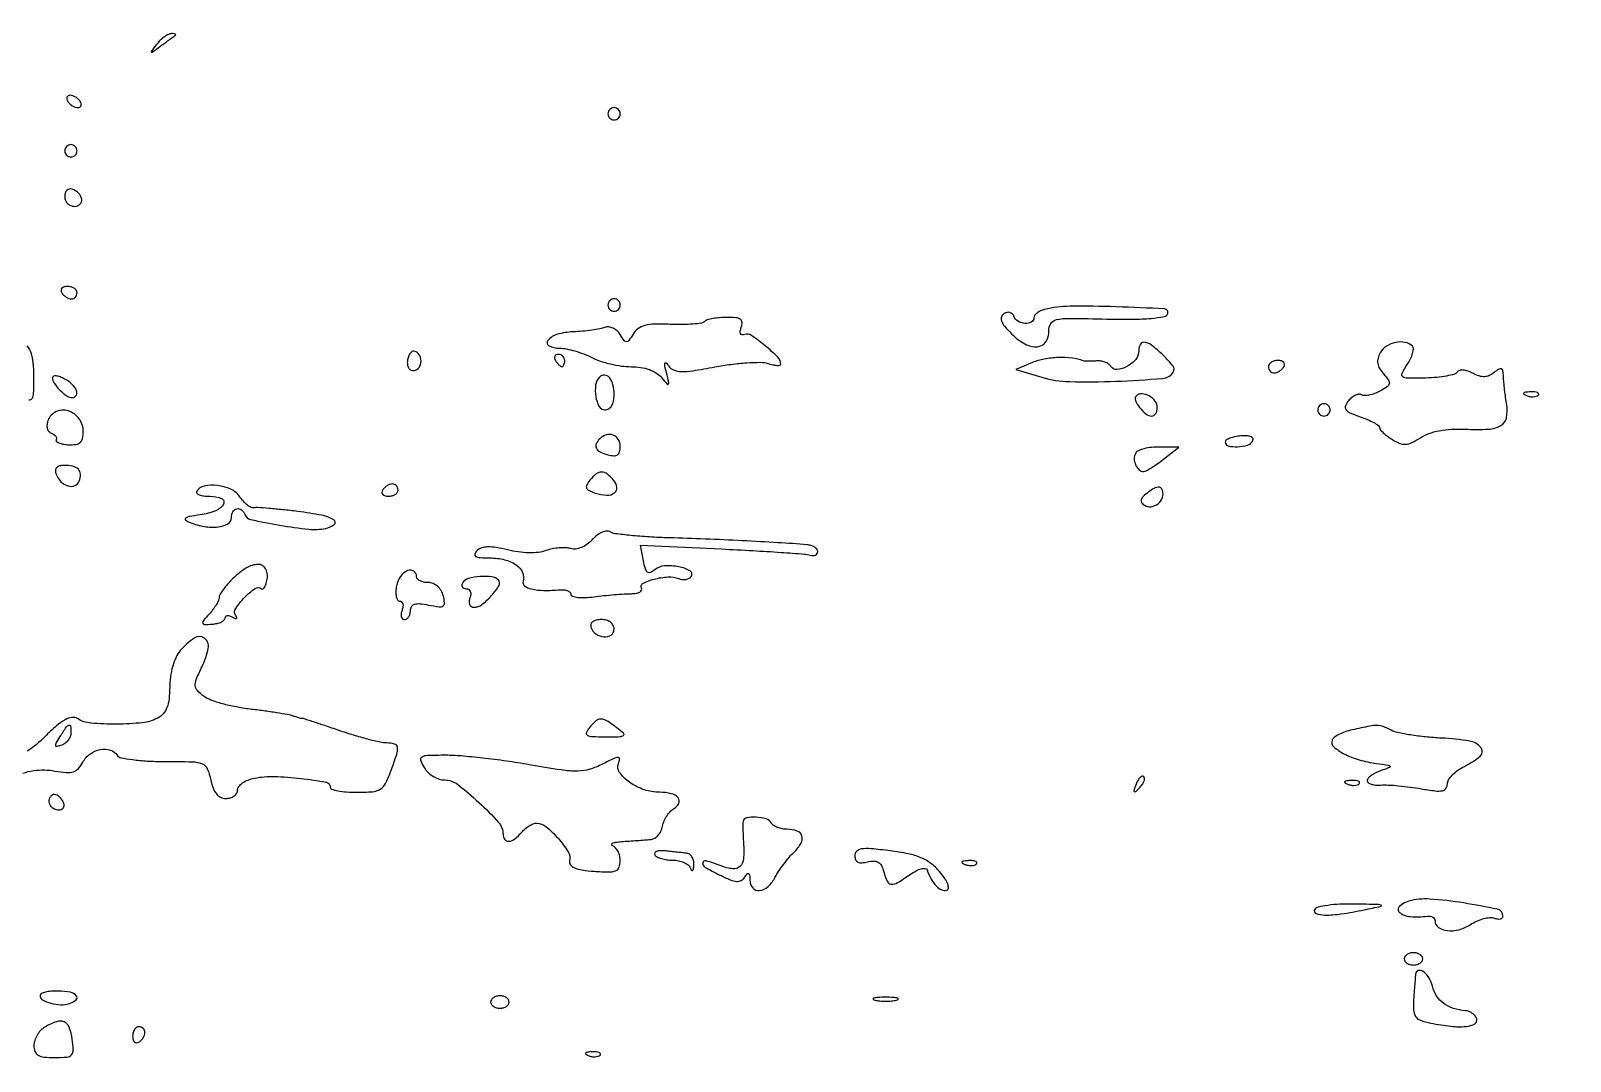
# Model space of a CAD drawing. Extents: x 0 to 4160, y 0 to 3120.
# Drawn here: x 1987.5 to 2236.9, y 1433.4 to 1600.5 of the extents above; entities that cross this region are included whole.
import ezdxf

# ---------------------------------------------------------------- set-up
doc = ezdxf.new("R2010")
doc.units = 0

msp = doc.modelspace()

# ---------------------------------------------------------------- linework, layer by layer
for points in [[(4159.499279, 606.274193, 0.000001), (4159.667734, 974.478125, 0.000057)], [(757.647081, 3119.740147, 0.000002), (520.492565, 3119.487217, 0.4139)], [(1964.75, 0.149832, 0.000016), (2717.930904, 0.232101, 0.000028), (3351.473438, 0.357111)], [(1987.188552, 1540.654454, 0.357438), (1987.710949, 1540.858404, 0.120745), (1987.957813, 1541.744573, 0.00784), (1988, 1544.434822, 0.023379), (1987.895491, 1546.668689, 0.060996), (1987.552467, 1548.236931, 0.08144), (1986.919086, 1549.397143, 0.074527)], [(1986.227865, 1480.110997, -0.039902), (1987.969006, 1480.513426, -0.04133), (1989.697013, 1480.6255, -0.041925), (1991.411477, 1480.450629, 0.025373), (1993.253978, 1480.200914, 0.098849), (1994.391316, 1480.330079, 0.131932), (1995.212683, 1480.859441, 0.061216), (1995.949083, 1481.904862, -0.116538), (1997.102135, 1483.210476, -0.105527), (1998.759255, 1483.92101, -0.120657), (2000.388952, 1483.847028, -0.184994), (2001.5, 1483, 0.209069), (2002.069152, 1482.606413, 0.015431), (2003.982744, 1482.29375, 0.019389), (2006.370308, 1482.072684, 0.01339), (2009.084017, 1482, -0.006135), (2013.659943, 1481.943855, -0.088469), (2015.245341, 1481.620801, -0.198507), (2016.083643, 1480.808878, -0.053067), (2016.65, 1479, 0.038727), (2017.02905, 1477.655584, 0.084595), (2017.56025, 1476.73, 0.112059), (2018.257071, 1476.191636, 0.109085), (2019.125, 1476, 0.072127), (2019.84151, 1476.1039, 0.087133), (2020.449219, 1476.40638, 0.100433), (2020.855486, 1476.855865, 0.134488), (2021, 1477.383423, -0.171643), (2021.201164, 1477.952153, -0.070682), (2021.807812, 1478.516991, -0.058521), (2022.697757, 1478.993604, -0.045878), (2023.75, 1479.299698, -0.054361), (2026.926965, 1479.563284, -0.022778), (2031.214592, 1479.256694, -0.013921), (2035.330892, 1478.656567, -0.364514), (2036, 1477.860709, 0.322326), (2036.241362, 1477.525201, 0.0315), (2037.262864, 1477.252833, 0.03056), (2038.651217, 1477.062148, 0.01885), (2040.299112, 1477, 0.02011), (2042.846282, 1477.102487, 0.116218), (2044.119678, 1477.512955, 0.138226), (2044.964916, 1478.415062, 0.032806), (2045.799112, 1480.320998, 0.008256), (2046.786801, 1483.200203, 0.113085), (2046.884187, 1484.294774, 0.299794), (2046.416232, 1484.829384, 0.067414), (2045.15655, 1485, -0.05494), (2044.100519, 1485.116389, -0.009225), (2042.119565, 1485.596944, -0.010002), (2039.803078, 1486.254147, -0.00873), (2037.40655, 1487.032151, 0.001372), (2035.141571, 1487.804474, 0.002306), (2033.235049, 1488.438952, 0.000227), (2031.537072, 1488.994491, 0.510025), (2031.5, 1488.967602, -0.487324), (2031.4649, 1488.940142, -0.00367), (2031.059375, 1489.043848, -0.009356), (2030.575268, 1489.181181, -0.005461), (2030, 1489.362955, 0.034111), (2029.105668, 1489.590153, 0.005442), (2027.325, 1489.895267, 0.006004), (2025.215703, 1490.207173, 0.005228), (2023, 1490.484111, -0.019586), (2020.752334, 1490.830837, -0.019794), (2018.546707, 1491.351469, -0.020045), (2016.668122, 1491.95628, -0.072086), (2015.563258, 1492.553398, -0.041148), (2014.481305, 1493.505507, -0.177318), (2014.140604, 1494.276886, -0.114953), (2014.306479, 1495.279372, -0.013023), (2015.248488, 1497.394895, 0.061649), (2016.244247, 1500.381402, 0.291701), (2015.623364, 1501.987101, 0.318171), (2013.986947, 1502.016709, 0.066273), (2011.722241, 1499.988569, 0.069996), (2011.036736, 1498.915154, 0.036887), (2010.486106, 1497.429018, 0.034682), (2010.122121, 1495.735864, 0.035619), (2010, 1494.023753, -0.026924), (2009.896572, 1492.104375, -0.06565), (2009.562222, 1490.730841, -0.088338), (2008.964226, 1489.746914, -0.089506), (2008.065741, 1489.035184, -0.096974), (2005.608124, 1488.28019, -0.024396), (2001.406496, 1488.044949, -0.023281), (1997.233597, 1488.209467, -0.120117), (1995.059256, 1488.942216, 0.177157), (1994.164432, 1489.136178, 0.092834), (1993.069434, 1488.770441, 0.053318), (1991.663987, 1487.779693, 0.01621), (1989.760315, 1485.995609, -0.045972), (1986.972751, 1483.678388, -0.043915)]]:
    msp.add_lwpolyline(points, format="xyb")
for points in [[(2007.872445, 1598.25, 0.002253), (2006.986902, 1597.11031, 0.484056), (2007.016402, 1596.992604, 0.268706), (2007.186266, 1597.009889, 0.001613), (2008.5, 1597.967032, -0.000677), (2009.296353, 1598.549513, -0.000854), (2010.034896, 1599.086246, -0.000676), (2010.655857, 1599.534628, -0.006866), (2010.916667, 1599.717032, 0.262974), (2010.968895, 1599.82247, 0.280207), (2010.904197, 1599.916878, 0.081051), (2010.664158, 1599.981211, 0.025033), (2010.289111, 1600, 0.118513), (2009.793695, 1599.880901, 0.038743), (2009.148474, 1599.485938, 0.036088), (2008.47468, 1598.919689, 0.033687)], [(1993.5, 1589, 0.064269), (1993.810561, 1588.617474, 0.051777), (1994.230237, 1588.29375, 0.053414), (1994.689814, 1588.073533, 0.085235), (1995.118034, 1588, 0.117858), (1995.449529, 1588.079239, 0.186277), (1995.642737, 1588.29375, 0.154201), (1995.661825, 1588.617617, 0.076764), (1995.5, 1589, 0.064269), (1995.189439, 1589.382526, 0.051777), (1994.769763, 1589.70625, 0.053414), (1994.310186, 1589.926467, 0.085235), (1993.881966, 1590, 0.117858), (1993.550471, 1589.920761, 0.186277), (1993.357263, 1589.70625, 0.154201), (1993.338175, 1589.382383, 0.076764)], [(2081, 1587, 0.099038), (2081.076342, 1586.618362, 0.097945), (2081.29375, 1586.29375, 0.097945), (2081.618362, 1586.076342, 0.099038), (2082, 1586, 0.099038), (2082.381638, 1586.076342, 0.097945), (2082.70625, 1586.29375, 0.097945), (2082.923658, 1586.618362, 0.099038), (2083, 1587, 0.099038), (2082.923658, 1587.381638, 0.097945), (2082.70625, 1587.70625, 0.097945), (2082.381638, 1587.923658, 0.099038), (2082, 1588, 0.099038), (2081.618362, 1587.923658, 0.097945), (2081.29375, 1587.70625, 0.097945), (2081.076342, 1587.381638, 0.099038)], [(1993, 1581, 0.099038), (1993.076342, 1580.618362, 0.097945), (1993.29375, 1580.29375, 0.097945), (1993.618362, 1580.076342, 0.099038), (1994, 1580, 0.099038), (1994.381638, 1580.076342, 0.097945), (1994.70625, 1580.29375, 0.097945), (1994.923658, 1580.618362, 0.099038), (1995, 1581, 0.099038), (1994.923658, 1581.381638, 0.097945), (1994.70625, 1581.70625, 0.097945), (1994.381638, 1581.923658, 0.099038), (1994, 1582, 0.099038), (1993.618362, 1581.923658, 0.097945), (1993.29375, 1581.70625, 0.097945), (1993.076342, 1581.381638, 0.099038)], [(1993, 1573.583333, 0.099038), (1993.120875, 1572.979073, 0.097945), (1993.465104, 1572.465104, 0.097945), (1993.979073, 1572.120875, 0.099038), (1994.583333, 1572, 0.190724), (1995.459866, 1572.346973, 0.244413), (1995.742973, 1573.153639, 0.165501), (1995.250696, 1574.122932, 0.113253), (1994.1875, 1574.770833, 0.134046), (1993.735738, 1574.795817, 0.144529), (1993.348828, 1574.585286, 0.119977), (1993.089234, 1574.158616, 0.077096)], [(1992.5, 1558, 0.06081), (1992.806203, 1557.617485, 0.051032), (1993.2129, 1557.29375, 0.053229), (1993.653442, 1557.073302, 0.089642), (1994.059017, 1557, 0.105429), (1994.418051, 1557.076556, 0.099231), (1994.723586, 1557.29375, 0.096318), (1994.928382, 1557.618268, 0.092995), (1995, 1558, 0.153634), (1994.879982, 1558.381379, 0.097988), (1994.542039, 1558.70625, 0.080552), (1994.037096, 1558.925455, 0.062283), (1993.440983, 1559, 0.066118), (1992.889346, 1558.926733, 0.138808), (1992.521475, 1558.70625, 0.191142), (1992.392057, 1558.379648, 0.139169)], [(2081, 1556, 0.099038), (2081.076342, 1555.618362, 0.097945), (2081.29375, 1555.29375, 0.097945), (2081.618362, 1555.076342, 0.099038), (2082, 1555, 0.099038), (2082.381638, 1555.076342, 0.097945), (2082.70625, 1555.29375, 0.097945), (2082.923658, 1555.618362, 0.099038), (2083, 1556, 0.099038), (2082.923658, 1556.381638, 0.097945), (2082.70625, 1556.70625, 0.097945), (2082.381638, 1556.923658, 0.099038), (2082, 1557, 0.099038), (2081.618362, 1556.923658, 0.097945), (2081.29375, 1556.70625, 0.097945), (2081.076342, 1556.381638, 0.099038)], [(2096.655148, 1553.321814, -0.162262), (2096.145151, 1553.066797, -0.015235), (2094.73297, 1552.908698, -0.018285), (2092.995175, 1552.831391, -0.013373), (2091.06391, 1552.867807, 0.017039), (2088.558513, 1552.896676, 0.058599), (2086.951021, 1552.670771, 0.092849), (2085.863684, 1552.156413, 0.101407), (2085.075429, 1551.295993, -0.016377), (2084.390057, 1550.232072, -0.235236), (2084.007284, 1550.021124, -0.254249), (2083.627574, 1550.207519, -0.01888), (2082.973553, 1551.208467, 0.073237), (2082.472127, 1551.81946, 0.075915), (2081.8215, 1552.251168, 0.08294), (2081.12606, 1552.442727, 0.117965), (2080.493064, 1552.358965, -0.045488), (2079.695775, 1552.133585, -0.011916), (2078.382832, 1551.920691, -0.012004), (2076.869687, 1551.749108, -0.01203), (2075.35114, 1551.650498, 0.057341), (2072.803743, 1551.251563, 0.154391), (2071.284399, 1550.26423, 0.483524), (2071.473002, 1549.390475, 0.114194), (2073.166667, 1548.993839, -0.047497), (2074.264271, 1548.886414, -0.022122), (2075.655973, 1548.550673, -0.021684), (2077.096749, 1548.066299, -0.02827), (2078.364307, 1547.493839, 0.039956), (2079.715924, 1546.921016, 0.022836), (2081.422825, 1546.438815, 0.022695), (2083.195363, 1546.108424, 0.034738), (2084.754064, 1546, -0.038462), (2086.299336, 1545.880955, -0.046745), (2087.706802, 1545.525772, -0.052315), (2088.872151, 1544.969795, -0.085758), (2089.691536, 1544.25, 0.006106), (2090.575405, 1543.181536, 0.429855), (2090.78366, 1543.169965, 0.26611), (2090.861385, 1543.426501, 0.004023), (2090.486272, 1545, -0.009018), (2090.222503, 1546.157584, -0.126043), (2090.241477, 1546.581169, -0.576336), (2090.417087, 1546.622212, -0.037407), (2090.826128, 1546.116322, 0.145448), (2091.633068, 1545.468084, 0.092088), (2092.823444, 1545.221525, 0.043868), (2094.753918, 1545.351251, 0.007929), (2098.301048, 1545.962461, -0.014234), (2100.949671, 1546.384538, -0.01597), (2103.51834, 1546.636108, -0.015392), (2105.706505, 1546.712524, -0.078023), (2106.909414, 1546.528751, 0.021466), (2107.711225, 1546.311664, 0.038483), (2108.38589, 1546.213453, 0.050666), (2108.862268, 1546.229475, 0.375242), (2109, 1546.387158, 0.199006), (2108.529721, 1547.521933, 0.02365), (2106.471737, 1549.392564, 0.022591), (2104.251917, 1551.0636, 0.234632), (2103.152729, 1551.217576, -0.118553), (2102.732889, 1551.181488, -0.253449), (2102.480941, 1551.371712, -0.153932), (2102.429603, 1551.789783, -0.045813), (2102.606309, 1552.41644, 0.099515), (2102.735754, 1553.17955, 0.240494), (2102.467942, 1553.667025, 0.126465), (2101.729955, 1553.932077, 0.023308), (2100.273655, 1554, 0.021169), (2099.098247, 1553.950212, 0.025157), (2097.997836, 1553.800783, 0.025184), (2097.098154, 1553.584778, 0.125505)], [(2151.75, 1555.280064, 0.047116), (2151.080473, 1555.04824, 0.057763), (2150.514062, 1554.706487, 0.068438), (2150.12776, 1554.312733, 0.16117), (2150, 1553.926676, -0.277962), (2149.585063, 1553.237951, -0.141888), (2148.560457, 1553.025522, -0.114171), (2147.414087, 1553.386201, -0.18116), (2146.774316, 1554.177051, 0.119508), (2146.527546, 1554.570971, 0.13231), (2146.136173, 1554.789981, 0.117932), (2145.650744, 1554.795955, 0.082965), (2145.14318, 1554.58849, 0.173004), (2144.735896, 1554.079244, 0.176737), (2144.747459, 1553.432401, 0.084004), (2145.264961, 1552.5599, 0.020611), (2146.399338, 1551.327935, 0.06817), (2148.555013, 1549.691666, 0.147427), (2150.566617, 1549.240997, 0.230113), (2151.924103, 1550.026737, 0.158551), (2152.422398, 1551.76446, -0.145765), (2152.74145, 1552.992095, -0.208097), (2153.647728, 1553.634591, -0.054253), (2155.737128, 1553.839932, -0.003539), (2161.82702, 1553.733252, 0.00793), (2165.979896, 1553.696975, 0.020166), (2168.990193, 1553.83992, 0.020286), (2171.114948, 1554.114124, 0.274155), (2171.688309, 1554.601064, 0.498387), (2171.170067, 1555.369825, 0.004723), (2163.344203, 1555.710367, 0.011203), (2155.868003, 1555.797376, 0.057163)], [(2167, 1548.535184, -0.17917), (2166.500516, 1547.186047, -0.089954), (2165.070399, 1546.024315, -0.103975), (2163.480236, 1545.540101, -0.283661), (2162.472098, 1546.045146, 0.103533), (2162.101373, 1546.435271, 0.059527), (2161.525506, 1546.739217, 0.055724), (2160.845079, 1546.916877, 0.06054), (2160.16141, 1546.932696, -0.01341), (2159.488678, 1546.884864, -0.015146), (2158.841164, 1546.875879, -0.014481), (2158.29303, 1546.900768, -0.076037), (2158, 1546.968179, 0.068116), (2156.249165, 1547.400116, 0.035213), (2153.991686, 1547.480187, 0.034917), (2151.690506, 1547.238258, 0.055442), (2149.791566, 1546.681243), (2147.083131, 1545.548575), (2151.291566, 1544.296466, 0.065997), (2155.822504, 1543.577441, 0.016728), (2163.290297, 1543.636266, 0.009984), (2170.848974, 1544.10017, 0.238356), (2172.610047, 1545.17806, 0.318472), (2172.552957, 1546.082229, 0.028284), (2170.932007, 1547.870917, 0.031931), (2169.06207, 1549.49176, 0.152668), (2167.75, 1549.966731, 0.191697), (2167.463837, 1549.867281, 0.09401), (2167.220313, 1549.559937, 0.071423), (2167.055265, 1549.093335, 0.049386)], [(2206.120382, 1548.250627, 0.064213), (2205.757556, 1547.347359, 0.102448), (2205.716519, 1546.519338, 0.095511), (2206.010135, 1545.702591, 0.050045), (2206.653656, 1544.830212, -0.028745), (2207.456406, 1543.833633, -0.210264), (2207.578925, 1543.247679, -0.195618), (2207.232663, 1542.735777, -0.024584), (2206.062298, 1542.033341, -0.034086), (2205.193398, 1541.641921, -0.039718), (2204.322213, 1541.395449, -0.043695), (2203.56884, 1541.31302, -0.144804), (2203.09264, 1541.442745, 0.169731), (2202.669139, 1541.536256, 0.077361), (2202.116242, 1541.381237, 0.063373), (2201.524015, 1541.014587, 0.049327), (2200.984853, 1540.481749, 0.07403), (2200.48344, 1539.654547, 0.262624), (2200.552942, 1539.06069, 0.134649), (2201.202445, 1538.542987, 0.017462), (2202.871546, 1537.894935, -0.017651), (2204.070163, 1537.429032, -0.026139), (2205.081017, 1536.930356, -0.024141), (2205.834501, 1536.459187, -0.245696), (2206, 1536.142722, 0.177675), (2206.122432, 1535.809059, 0.027967), (2206.611954, 1535.293275, 0.028118), (2207.2855, 1534.726674, 0.02123), (2208.083248, 1534.180083, 0.043687), (2209.282882, 1533.56931, 0.113281), (2210.235197, 1533.417571, 0.099415), (2211.23386, 1533.689416, 0.029031), (2212.620891, 1534.487254, -0.060678), (2213.968829, 1535.153129, -0.03698), (2215.685519, 1535.616609, -0.033058), (2217.676898, 1535.864164, -0.025802), (2219.857288, 1535.877235, 0.023037), (2223.674483, 1535.87902, 0.121243), (2225.669057, 1536.469542, 0.213146), (2226.566688, 1537.722543, 0.091592), (2226.606527, 1539.824033, -0.006961), (2226.431216, 1540.985574, -0.005279), (2226.270163, 1542.263965, -0.005339), (2226.14448, 1543.467082, -0.012381), (2226.082231, 1544.372445, 0.029827), (2225.984412, 1545.31396, 0.251677), (2225.732955, 1545.640463, 0.253574), (2225.323491, 1545.609586, 0.030203), (2224.563922, 1545.053051, -0.065456), (2223.780127, 1544.559465, -0.099444), (2222.999346, 1544.374146, -0.088641), (2222.142996, 1544.496588, -0.043167), (2221.124611, 1544.93331, 0.043059), (2220.317677, 1545.279559, 0.06061), (2219.550664, 1545.433598, 0.077413), (2218.93539, 1545.385883, 0.198889), (2218.580296, 1545.129921, -0.186659), (2218.122387, 1544.78315, -0.022604), (2216.870779, 1544.484964, -0.024365), (2215.290649, 1544.262353, -0.017794), (2213.52048, 1544.163732, -0.005595), (2210.503368, 1544.136941, -0.158419), (2209.769935, 1544.377177, -0.371362), (2209.646663, 1544.906329, -0.024446), (2210.504381, 1546.366341, 0.031871), (2211.030733, 1547.293534, 0.044717), (2211.368752, 1548.182855, 0.052956), (2211.493193, 1548.916434, 0.215135), (2211.336841, 1549.329826, 0.152748), (2210.168763, 1549.941278, 0.096069), (2208.6156, 1549.921931, 0.091817), (2207.120053, 1549.312197, 0.123204)], [(2048.676457, 1547.599242, 0.05915), (2048.517306, 1546.971361, 0.068155), (2048.521022, 1546.353939, 0.078956), (2048.679697, 1545.840444, 0.140905), (2048.974576, 1545.515713, 0.240722), (2049.834228, 1545.445826, 0.184695), (2050.529891, 1546.102544, 0.144201), (2050.710392, 1547.203621, 0.166888), (2050.24565, 1548.15435, 0.089096), (2049.786176, 1548.473898, 0.194905), (2049.365295, 1548.492838, 0.160337), (2048.991921, 1548.204266, 0.057172)], [(2072.5, 1547, 0.029505), (2072.768994, 1546.617226, 0.035638), (2073.066025, 1546.29375, 0.038439), (2073.34829, 1546.065539, 0.151918), (2073.559017, 1546, 0.210953), (2073.727648, 1546.07446, 0.081139), (2073.870461, 1546.29375, 0.061769), (2073.967655, 1546.617151, 0.042167), (2074, 1547, 0.105053), (2073.918938, 1547.381556, 0.099167), (2073.688914, 1547.70625, 0.09642), (2073.345238, 1547.923877, 0.093332), (2072.940983, 1548, 0.108972), (2072.586039, 1547.921712, 0.182303), (2072.3746, 1547.70625, 0.161196), (2072.343488, 1547.3821, 0.082592)], [(2188, 1546, 0.092995), (2188.071618, 1545.618268, 0.096318), (2188.276414, 1545.29375, 0.099231), (2188.581949, 1545.076556, 0.105429), (2188.940983, 1545, 0.089642), (2189.346558, 1545.073302, 0.053229), (2189.7871, 1545.29375, 0.051032), (2190.193797, 1545.617485, 0.06081), (2190.5, 1546, 0.139169), (2190.607943, 1546.379648, 0.191142), (2190.478525, 1546.70625, 0.138808), (2190.110654, 1546.926733, 0.066118), (2189.559017, 1547, 0.062283), (2188.962904, 1546.925455, 0.080552), (2188.457961, 1546.70625, 0.097988), (2188.120018, 1546.381379, 0.153634)], [(1991, 1544.235184, 0.151695), (1991.277784, 1543.340653, 0.044465), (1992.205624, 1542.21888, 0.044413), (1993.315451, 1541.280097, 0.154546), (1994.2, 1541, 0.254434), (1994.849786, 1541.353542, 0.243317), (1994.922662, 1542.103641, 0.110762), (1994.219463, 1543.129012, 0.0645), (1993, 1544, 0.031065), (1992.232525, 1544.351317, 0.062612), (1991.5875, 1544.510612, 0.112993), (1991.16343, 1544.464643, 0.319717)], [(2079.63948, 1544.306147, 0.162768), (2079.006107, 1543.036371, 0.075333), (2079.025504, 1541.170117, 0.083344), (2079.573977, 1539.553459, 0.276062), (2080.5, 1539, 0.1393), (2081.115743, 1539.17494, 0.117066), (2081.596373, 1539.656831, 0.088683), (2081.900008, 1540.430217, 0.049343), (2082, 1541.440983, 0.056552), (2081.813511, 1543.084539, 0.11631), (2081.244782, 1544.239559, 0.2139), (2080.461201, 1544.627999, 0.209008)], [(2166.606442, 1541.273108, 0.302411), (2166.459476, 1540.540828, 0.06662), (2167.132241, 1539.372096, 0.062149), (2168.157913, 1538.334241, 0.168355), (2169.122445, 1538, 0.156213), (2169.45714, 1538.107183, 0.097504), (2169.742218, 1538.409197, 0.079666), (2169.934643, 1538.860334, 0.061119), (2170, 1539.393011, 0.166787), (2169.648547, 1540.417301, 0.101297), (2168.665566, 1541.258497, 0.109462), (2167.494649, 1541.605196, 0.217121)], [(2229.8125, 1541.316886, 0.051402), (2230.359369, 1541.160852, 0.05415), (2230.916927, 1541.123424, 0.060344), (2231.402231, 1541.202593, 0.126455), (2231.729167, 1541.395833, 0.296942), (2231.77538, 1541.614691, 0.208169), (2231.592839, 1541.799335, 0.077125), (2231.112848, 1541.910055, 0.028489), (2230.416667, 1541.921053, 0.018894), (2229.670344, 1541.862007, 0.168741), (2229.37858, 1541.720685, 0.470617), (2229.395823, 1541.538436, 0.054073)], [(1990.288705, 1537.30997, 0.065826), (1990.125204, 1536.626906, 0.089182), (1990.17228, 1535.995422, 0.107769), (1990.418719, 1535.506665, 0.142789), (1990.82632, 1535.22456, -0.060244), (1991.249775, 1535.024122, -0.094403), (1991.543515, 1534.750099, -0.126867), (1991.663662, 1534.448833, -0.171697), (1991.60219, 1534.16459, 0.354035), (1991.636064, 1533.900282, 0.094636), (1992.018623, 1533.652861, 0.054215), (1992.702542, 1533.458374, 0.027211), (1993.595959, 1533.355787, 0.045658), (1994.794601, 1533.393361, 0.152533), (1995.502995, 1533.714243, 0.160225), (1995.882568, 1534.369574, 0.051857), (1996, 1535.498798, 0.157909), (1995.331089, 1537.564005, 0.160672), (1993.582589, 1538.827411, 0.184982), (1991.610971, 1538.711466, 0.197463)], [(2196, 1539, 0.099038), (2196.076342, 1538.618362, 0.097945), (2196.29375, 1538.29375, 0.097945), (2196.618362, 1538.076342, 0.099038), (2197, 1538, 0.099038), (2197.381638, 1538.076342, 0.097945), (2197.70625, 1538.29375, 0.097945), (2197.923658, 1538.618362, 0.099038), (2198, 1539, 0.099038), (2197.923658, 1539.381638, 0.097945), (2197.70625, 1539.70625, 0.097945), (2197.381638, 1539.923658, 0.099038), (2197, 1540, 0.099038), (2196.618362, 1539.923658, 0.097945), (2196.29375, 1539.70625, 0.097945), (2196.076342, 1539.381638, 0.099038)], [(2079.666667, 1534.333333, 0.09349), (2079.101592, 1533.505519, 0.224353), (2079.122522, 1532.78087, 0.163924), (2079.741082, 1532.174354, 0.048747), (2081, 1531.710251, 0.049229), (2081.957021, 1531.55836, 0.167579), (2082.55631, 1531.726188, 0.182942), (2082.893154, 1532.214569, 0.060551), (2083, 1533.09362, 0.138359), (2082.682237, 1534.219968, 0.167745), (2081.839271, 1534.913516, 0.160884), (2080.718775, 1534.955025, 0.126517)], [(2181, 1533.781892, 0.34683), (2181.488203, 1533.162746, 0.070718), (2182.976546, 1533.022123, 0.062765), (2184.605168, 1533.30565, 0.181839), (2185.495885, 1533.993342, 0.254369), (2185.516298, 1534.361415, 0.188455), (2185.214038, 1534.646112, 0.084783), (2184.53372, 1534.793811, 0.03181), (2183.554902, 1534.775234, 0.028715), (2182.576181, 1534.637322, 0.043379), (2181.750503, 1534.396217, 0.05245), (2181.170419, 1534.097443, 0.25278)], [(2166.5, 1532, 0.144022), (2166.257385, 1531.114756, 0.099221), (2166.482058, 1530.092662, 0.107033), (2167.060904, 1529.294449, 0.192913), (2167.809017, 1529.022236, 0.118127), (2168.208363, 1529.131612, 0.013089), (2169.031399, 1529.612376, 0.015367), (2169.992112, 1530.249496, 0.011873), (2171, 1531), (2173.5, 1532.955528), (2170.309017, 1532.977764, 0.029122), (2169.042129, 1532.912768, 0.035462), (2167.873838, 1532.699718, 0.038212), (2166.946947, 1532.384657, 0.154506)], [(1991.608704, 1528.577319, 0.102613), (1992.389579, 1527.361502, 0.127269), (1993.537696, 1526.669862, 0.17282), (1994.632307, 1526.7282, 0.205023), (1995.34834, 1527.465377, 0.094848), (1995.545794, 1528.567501, 0.193197), (1995.214041, 1529.366512, 0.148809), (1994.330138, 1529.849518, 0.05121), (1992.864718, 1530, 0.062342), (1992.135042, 1529.908667, 0.15075), (1991.676093, 1529.628361, 0.179448), (1991.501743, 1529.176359, 0.095144)], [(2078.069795, 1527.584098, 0.049961), (2077.564613, 1526.834284, 0.226585), (2077.540316, 1526.32209, 0.185454), (2077.932725, 1525.913324, 0.032947), (2078.938402, 1525.51955, 0.062777), (2080.783911, 1525.18002, 0.167115), (2082.055895, 1525.538381, 0.283576), (2082.442409, 1526.421944, 0.138997), (2081.926114, 1527.589028, 0.05057), (2080.885487, 1528.612358, 0.170947), (2079.999131, 1528.923248, 0.170568), (2079.112288, 1528.610374, 0.050299)], [(2014.361117, 1525.775282, 0.349495), (2014.396241, 1525.481202, 0.109265), (2014.798907, 1525.227739, 0.058138), (2015.543889, 1525.054885, 0.027969), (2016.524316, 1525, -0.095949), (2018.39028, 1524.638598, -0.445734), (2018.722307, 1523.727788, -0.184255), (2017.477454, 1522.641812, -0.050996), (2014.920509, 1521.986156, 0.008691), (2013.159309, 1521.690191, 0.12128), (2012.577522, 1521.426704, 0.510099), (2012.589262, 1521.127598, 0.051559), (2013.331787, 1520.736156, 0.054861), (2015.63375, 1520.092836, 0.06935), (2017.841062, 1520.038913, 0.096364), (2019.430214, 1520.54129, 0.274733), (2020, 1521.5, -0.124061), (2020.241937, 1522.460064, -0.210344), (2020.884303, 1522.961116, -0.233807), (2021.631297, 1522.800672, -0.141691), (2022.166667, 1522.048143, 0.261561), (2023.101778, 1521.224189, 0.009868), (2027.847235, 1520.307126, 0.016448), (2032.538395, 1519.654316, 0.07722), (2035.25, 1519.786634, 0.111741), (2036.652605, 1520.422191, 0.528893), (2036.616088, 1521.148997, 0.089595), (2034.646479, 1521.910435, 0.016147), (2030.75, 1522.530822, 0.004566), (2028.292052, 1522.818398, 0.006287), (2026.07851, 1523.028794, 0.00415), (2024.222398, 1523.166195, 0.073193), (2023.62365, 1523.117872, -0.18085), (2023.191202, 1523.174925, -0.04567), (2022.587653, 1523.570594, -0.040639), (2021.93535, 1524.181686, -0.03145), (2021.327469, 1524.94286, 0.134507), (2019.895937, 1526.130081, 0.076659), (2017.715515, 1526.738103, 0.081707), (2015.599206, 1526.644664, 0.205326)], [(2044.5, 1526, 0.139169), (2044.392057, 1525.620352, 0.191142), (2044.521475, 1525.29375, 0.138808), (2044.889346, 1525.073267, 0.066118), (2045.440983, 1525, 0.062283), (2046.037096, 1525.074545, 0.080552), (2046.542039, 1525.29375, 0.097988), (2046.879982, 1525.618621, 0.153634), (2047, 1526, 0.092995), (2046.928382, 1526.381732, 0.096318), (2046.723586, 1526.70625, 0.099231), (2046.418051, 1526.923444, 0.105429), (2046.059017, 1527, 0.089642), (2045.653442, 1526.926698, 0.053229), (2045.2129, 1526.70625, 0.051032), (2044.806203, 1526.382515, 0.06081)], [(2168.586973, 1525.687254, 0.028552), (2167.72741, 1524.980047, 0.133475), (2167.390089, 1524.441849, 0.232684), (2167.466063, 1523.979161, 0.099638), (2167.935642, 1523.539776, 0.17419), (2169.029453, 1523.308175, 0.139389), (2170.139699, 1523.795026, 0.136697), (2170.842162, 1524.802587, 0.166226), (2170.850963, 1525.947111, 0.153635), (2170.558701, 1526.350801, 0.190649), (2170.114297, 1526.470211, 0.101081), (2169.473456, 1526.260858, 0.028543)], [(2078.465866, 1517.962283, -0.052473), (2077.637288, 1517.220202, -0.057664), (2076.697068, 1516.69387, -0.064277), (2075.768836, 1516.440214, -0.111891), (2074.977149, 1516.507253, 0.066008), (2074.163702, 1516.651501, 0.031374), (2073.098162, 1516.631204, 0.030425), (2071.969671, 1516.469175, 0.037737), (2070.949984, 1516.177201, -0.062442), (2069.749019, 1515.896522, -0.030903), (2068.182259, 1515.828981, -0.028945), (2066.45312, 1515.961653, -0.028539), (2064.742557, 1516.293315, 0.020075), (2062.892587, 1516.684592, 0.049894), (2061.513572, 1516.779318, 0.071775), (2060.486501, 1516.598331, 0.117453), (2059.737502, 1516.137502, 0.121622), (2059.420187, 1515.612132, 0.360034), (2059.568994, 1515.25, 0.108126), (2060.291977, 1515.046537, 0.014729), (2061.871429, 1515, -0.059345), (2064.257377, 1514.71581, -0.093553), (2066.131746, 1513.870514, -0.131623), (2067.1663, 1512.639321, -0.192018), (2067.247024, 1511.241071, 0.32195), (2067.480659, 1510.488966, 0.104315), (2068.597254, 1509.964951, 0.055717), (2070.564493, 1509.728562, 0.022974), (2073.25, 1509.829767, -0.048736), (2073.919836, 1509.82053, -0.072591), (2074.485938, 1509.672288, -0.097536), (2074.865174, 1509.415338, -0.197729), (2075, 1509.087731, 0.334205), (2075.235363, 1508.774937, 0.044226), (2076.101562, 1508.606319, 0.036973), (2077.312378, 1508.570041, 0.022007), (2078.75, 1508.696829, -0.006508), (2080.350148, 1508.888081, -0.005401), (2082.057431, 1509.051004, -0.005456), (2083.625179, 1509.166326, -0.014639), (2084.743383, 1509.203507, 0.037307), (2085.56647, 1509.268288, 0.079994), (2086.170827, 1509.463728, 0.152544), (2086.462427, 1509.749426, 0.267747), (2086.452484, 1510.076882, -0.435027), (2086.66631, 1510.858326, -0.056793), (2088.468913, 1511.55661, -0.048987), (2090.736039, 1511.918327, -0.107088), (2092.465739, 1511.651521, 0.064569), (2093.0706, 1511.505136, 0.071181), (2093.672372, 1511.525383, 0.080581), (2094.17921, 1511.702716, 0.130696), (2094.508873, 1512.014357, 0.428166), (2094.271181, 1512.924241, 0.08167), (2092.470528, 1513.567682, 0.061239), (2090.148372, 1513.702266, 0.158377), (2088.60783, 1513.089491, -0.066957), (2087.900548, 1512.647037, -0.276283), (2087.419506, 1512.702028, -0.160478), (2087.060527, 1513.227185, -0.023126), (2086.753805, 1514.507554), (2086.265977, 1517.05946), (2099.382989, 1516.448044, -0.002326), (2104.499532, 1516.185688, -0.003373), (2109.014065, 1515.902571, -0.001728), (2112.836855, 1515.623649, -0.056033), (2113.75, 1515.449699, 0.071843), (2114.227858, 1515.374175, 0.112687), (2114.632812, 1515.460961, 0.141263), (2114.900397, 1515.693864, 0.144471), (2115, 1516.031385, 0.168633), (2114.867972, 1516.411716, 0.084999), (2114.485938, 1516.755646, 0.06881), (2113.919458, 1517.012683, 0.052689), (2113.25, 1517.136772, 0.004449), (2108.52417, 1517.463845, 0.002504), (2102.782484, 1517.781068, 0.002435), (2096.725001, 1518.05575, 0.002887), (2091, 1518.254318, -0.007566), (2087.66274, 1518.401344, -0.010397), (2084.668946, 1518.641216, -0.007379), (2082.189947, 1518.928832, -0.112119), (2081.383647, 1519.226419, 0.174786), (2080.823797, 1519.357974, 0.073522), (2080.066053, 1519.154726, 0.060225), (2079.237624, 1518.670287, 0.046479)], [(2020.25, 1511.654389, 0.018355), (2019.388517, 1510.737661, 0.022867), (2018.660938, 1509.822887, 0.021982), (2018.130731, 1509.017534, 0.135385), (2018, 1508.543572, -0.110274), (2017.898386, 1508.088442, -0.02594), (2017.528247, 1507.396489, -0.025484), (2017.008761, 1506.627323, -0.022652), (2016.394033, 1505.882907, 0.009461), (2015.42652, 1504.772284, 0.254755), (2015.351911, 1504.40199, 0.334366), (2015.622765, 1504.206424, 0.013798), (2016.894033, 1504.266971, 0.037952), (2017.700373, 1504.389706, 0.054624), (2018.381372, 1504.627584, 0.069367), (2018.848289, 1504.935974, 0.215385), (2019, 1505.271821, -0.180421), (2019.097085, 1505.532115, -0.187752), (2019.339137, 1505.659861, -0.11468), (2019.711849, 1505.617211, -0.052869), (2020.154508, 1505.404508, 0.030694), (2020.582983, 1505.17475, 0.245149), (2020.799844, 1505.185598, 0.366784), (2020.857379, 1505.349866, 0.046879), (2020.67809, 1505.711845, -0.29291), (2020.696073, 1506.814635, -0.046551), (2022.119846, 1508.578099, -0.047295), (2023.824566, 1510.025724, -0.328319), (2024.854988, 1510, 0.33136), (2025.125874, 1509.994724, 0.11211), (2025.404396, 1510.307812, 0.060946), (2025.651117, 1510.921943, 0.029805), (2025.819551, 1511.75, 0.172546), (2025.503566, 1513.303626, 0.267517), (2024.337851, 1513.949003, 0.137113), (2022.42056, 1513.377503, 0.054437)], [(2046.755249, 1510.5, 0.03579), (2046.642328, 1509.542026, 0.059944), (2046.702172, 1508.734375, 0.086928), (2046.911928, 1508.188928, 0.263414), (2047.245661, 1508, -0.184598), (2047.566124, 1507.877513, -0.14719), (2047.760451, 1507.559375, -0.10009), (2047.787905, 1507.074367, -0.055918), (2047.638374, 1506.5, 0.055937), (2047.488865, 1505.925634, 0.100118), (2047.516384, 1505.440625, 0.147206), (2047.710807, 1505.122486, 0.184534), (2048.031385, 1505, 0.150307), (2048.400778, 1505.113611, 0.098561), (2048.715469, 1505.433281, 0.081697), (2048.927707, 1505.911066, 0.063836), (2049, 1506.475, -0.134336), (2049.178171, 1507.126186, -0.187906), (2049.648062, 1507.494779, -0.099195), (2050.510051, 1507.577738, -0.023904), (2051.935706, 1507.362859, 0.015875), (2053.633455, 1507.079028, 0.17761), (2054.291434, 1507.224544, 0.282632), (2054.529714, 1507.716947, 0.038914), (2054.319075, 1508.887859, 0.074365), (2053.964956, 1509.715638, 0.07608), (2053.386306, 1510.396315, 0.080295), (2052.661688, 1510.844705, 0.098789), (2051.883369, 1511, -0.051125), (2051.162728, 1511.073879, -0.071066), (2050.55324, 1511.29375, -0.091136), (2050.143487, 1511.618299, -0.181749), (2050, 1512, 0.254035), (2049.52772, 1512.869569, 0.257668), (2048.546592, 1512.939683, 0.130356), (2047.38752, 1511.978621, 0.108015)], [(2057.5, 1511, 0.093667), (2057.353415, 1510.618437, 0.171987), (2057.406028, 1510.29375, 0.173661), (2057.65063, 1510.076773, 0.095723), (2058.047972, 1510, -0.148627), (2058.444764, 1509.879387, -0.152575), (2058.70238, 1509.559375, -0.116977), (2058.771857, 1509.073683, -0.069008), (2058.638374, 1508.5, 0.072459), (2058.507612, 1507.919998, 0.125042), (2058.59165, 1507.435417, 0.155835), (2058.875391, 1507.118161, 0.13377), (2059.309144, 1507, 0.166408), (2060.583312, 1507.436141, 0.045631), (2062.157101, 1508.904595, 0.04596), (2063.358301, 1510.528231, 0.34546), (2063.251182, 1511.415485, 0.169807), (2062.177153, 1511.932967, 0.046209), (2060.265325, 1511.971658, 0.045872), (2058.397144, 1511.662887, 0.192772)], [(2078.249533, 1503.75, 0.158083), (2079.039168, 1502.678258, 0.13487), (2080.361025, 1502.189563, 0.175333), (2081.515014, 1502.49796, 0.245384), (2082, 1503.426676, 0.12024), (2081.84677, 1504.054646, 0.111791), (2081.41896, 1504.561201, 0.09567), (2080.751548, 1504.888599, 0.066422), (2079.916667, 1505, 0.053387), (2079.110991, 1504.91373, 0.107922), (2078.533315, 1504.649944, 0.156475), (2078.245859, 1504.244726, 0.158297)], [(1994, 1486.606989, -0.095479), (1993.889164, 1486.03186, -0.066849), (1993.563673, 1485.45574, -0.064514), (1993.082467, 1484.966003, -0.074871), (1992.514633, 1484.643989, -0.031326), (1991.75284, 1484.405183, -0.431009), (1991.534482, 1484.545994, -0.177548), (1991.601474, 1484.9427, -0.009881), (1992.25518, 1486.037, -0.008011), (1993.245435, 1487.567514, -0.167737), (1993.67337, 1487.891569, -0.476167), (1993.939315, 1487.719958, -0.027242)], [(2078, 1487.5, 0.070068), (2077.51109, 1486.707586, 0.380738), (2077.654586, 1486.266724, 0.122981), (2078.42545, 1486.041878, 0.009769), (2080.568685, 1486, 0.005053), (2082.978128, 1486.024349, 0.162602), (2083.523886, 1486.218997, 0.467643), (2083.534778, 1486.570647, 0.019839), (2082.44113, 1487.468197, 0.021352), (2080.81234, 1488.594177, 0.139648), (2079.86785, 1488.870544, 0.181676), (2079.049666, 1488.569776, 0.041617)], [(2201.582498, 1487.131685, 0.030054), (2200.439622, 1486.811302, 0.036456), (2199.417609, 1486.371611, 0.039538), (2198.638727, 1485.885244, 0.154337), (2198.30958, 1485.431245, 0.300458), (2198.589189, 1484.391503, 0.060845), (2200.244235, 1483.252419, 0.049321), (2202.691506, 1482.267301, 0.03839), (2205.5, 1481.676359, -0.003502), (2207.425314, 1481.409656, -0.215495), (2207.710066, 1481.227479, -0.481085), (2207.639888, 1481.015467, -0.007376), (2206.25, 1480.524458, 0.032604), (2205.388632, 1480.170368, 0.042953), (2204.660937, 1479.733119, 0.049253), (2204.151704, 1479.281655, 0.18896), (2204, 1478.89457, 0.242008), (2204.165814, 1478.572055, 0.078065), (2204.660937, 1478.323526, 0.05755), (2205.388172, 1478.180328, 0.036845), (2206.25, 1478.175336, -0.030048), (2207.400283, 1478.184295, -0.009905), (2209.0875, 1478.062436, -0.009825), (2210.957836, 1477.852913, -0.010982), (2212.75, 1477.576237, 0.012288), (2215.013948, 1477.232775, 0.0771), (2216.179679, 1477.265318, 0.19403), (2216.76885, 1477.6389, 0.156868), (2217, 1478.357536, -0.139742), (2217.19436, 1479.039381, -0.053032), (2217.807813, 1479.827626, -0.047227), (2218.697823, 1480.591241, -0.041971), (2219.75, 1481.208909, 0.063135), (2222.307005, 1482.858871, 0.407953), (2222.44168, 1484.243457, 0.186624), (2220.589156, 1485.314171, 0.025547), (2216.065681, 1485.786234, -0.011896), (2213.473982, 1485.985382, -0.013583), (2211.007399, 1486.301953, -0.012791), (2208.938003, 1486.679354, -0.071478), (2207.881423, 1487.063461, 0.030853), (2206.606001, 1487.647949, 0.089536), (2205.656768, 1487.829941, 0.050888), (2204.436198, 1487.718737, 0.00517)], [(2051.232073, 1481, 0.065491), (2051.862288, 1480.234922, 0.051755), (2052.718292, 1479.5875, 0.053131), (2053.658553, 1479.147185, 0.08314), (2054.537599, 1479, -0.164791), (2056.618297, 1478.295098, -0.023856), (2060.088906, 1475.365936, -0.023081), (2063.266688, 1472.127493, -0.184499), (2064, 1470.207837, 0.15688), (2064.274722, 1469.353807, 0.267476), (2064.937566, 1469.053309, 0.143363), (2065.920064, 1469.44786, 0.052904), (2067, 1470.5, -0.042549), (2067.565248, 1471.073937, -0.039587), (2068.232655, 1471.559375, -0.042053), (2068.898072, 1471.893756, -0.09569), (2069.448131, 1472, -0.174626), (2070.950096, 1471.458936, -0.040163), (2072.911362, 1469.550247, -0.039681), (2074.533672, 1467.368498, -0.194935), (2074.795652, 1465.886955, 0.219387), (2074.940194, 1465.246322, 0.128734), (2075.572492, 1464.754685, 0.064472), (2076.797246, 1464.40771, 0.018771), (2078.75, 1464.192502, 0.0136), (2081.128089, 1464.085346, 0.098204), (2082.250738, 1464.287254, 0.207502), (2082.804333, 1464.838118, 0.094952), (2083, 1465.859169, 0.058514), (2082.90694, 1466.651648, 0.058395), (2082.632812, 1467.401586, 0.063995), (2082.228391, 1467.99922, 0.116658), (2081.75, 1468.337719, -0.304403), (2081.609488, 1468.544751, -0.308308), (2081.748437, 1468.751017, -0.061307), (2082.422811, 1468.928535, -0.017567), (2083.5, 1469.036402, 0.00112), (2084.757378, 1469.120667, 0.001019), (2086.05457, 1469.213178, 0.001019), (2087.214155, 1469.30063, 0.003299), (2087.983642, 1469.36535, 0.118115), (2088.579046, 1469.5664, 0.073348), (2089.142451, 1470.047946, 0.066864), (2089.589782, 1470.725366, 0.065938), (2089.845111, 1471.5, -0.052981), (2090.093683, 1472.325218, -0.041989), (2090.52601, 1473.150866, -0.043348), (2091.064973, 1473.855535, -0.077372), (2091.632501, 1474.31146, 0.144818), (2092.465901, 1475.18688, 0.299745), (2092.367339, 1476.085306, 0.161585), (2091.258977, 1476.77816, 0.059641), (2089.4058, 1477, -0.081941), (2086.886758, 1477.415616, -0.070709), (2084.491265, 1478.627071, -0.084952), (2082.895916, 1480.201802, -0.252365), (2082.706115, 1481.67653, 0.070426), (2082.874879, 1482.411228, 0.451867), (2082.642238, 1482.654219, 0.102541), (2081.960849, 1482.483115, 0.006715), (2080.13407, 1481.56933, -0.046893), (2078.042861, 1480.725497, -0.070379), (2076.099758, 1480.433237, -0.03941), (2073.446618, 1480.619303, -0.006094), (2068.2383, 1481.465075, 0.008009), (2064.543825, 1482.050505, 0.007033), (2060.669074, 1482.545541, 0.007085), (2057.159075, 1482.893589, 0.021002), (2054.741526, 1482.996805, 0.006542), (2051.749109, 1482.959661, 0.123574), (2050.852362, 1482.710129, 0.368253), (2050.65598, 1482.168466, 0.050136)], [(2166.564293, 1478.293128, 0.008399), (2166.21821, 1477.336218, 0.286372), (2166.270328, 1477.111181, 0.400052), (2166.463552, 1477.106486, 0.011214), (2167.124088, 1477.733333, 0.043285), (2167.558688, 1478.246577, 0.063152), (2167.837219, 1478.768815, 0.082976), (2167.927901, 1479.220211, 0.20742), (2167.806872, 1479.526461, 0.278911), (2167.538684, 1479.59249, 0.120343), (2167.210949, 1479.395085, 0.070189), (2166.866277, 1478.940734, 0.036269)], [(1990.596556, 1476.156231, 0.105525), (1990.439393, 1475.716563, 0.099247), (1990.470283, 1475.240657, 0.096292), (1990.684746, 1474.801911, 0.09291), (1991.050219, 1474.468963, 0.116221), (1992.032006, 1474.141241, 0.258096), (1992.731074, 1474.448742, 0.251496), (1992.853466, 1475.214666, 0.113251), (1992.296201, 1476.103799, 0.053431), (1991.785686, 1476.515485, 0.136091), (1991.335356, 1476.655459, 0.169261), (1990.940704, 1476.531428, 0.094625)], [(2200.8125, 1478.316886, 0.051402), (2201.359369, 1478.160852, 0.05415), (2201.916927, 1478.123424, 0.060344), (2202.402231, 1478.202593, 0.126455), (2202.729167, 1478.395833, 0.296942), (2202.77538, 1478.614691, 0.208169), (2202.592839, 1478.799335, 0.077125), (2202.112848, 1478.910055, 0.028489), (2201.416667, 1478.921053, 0.018894), (2200.670344, 1478.862007, 0.168741), (2200.37858, 1478.720685, 0.470617), (2200.395823, 1478.538436, 0.054073)], [(2102.894037, 1472.25, 0.03498), (2102.862686, 1471.805551, 0.00537), (2102.87177, 1470.919143, 0.005977), (2102.906284, 1469.871815, 0.005156), (2102.967032, 1468.772616, -0.034818), (2102.956711, 1466.246924, -0.177535), (2102.386878, 1464.988198, -0.23272), (2101.252899, 1464.590909, -0.060827), (2099.32591, 1465.066189, 0.016866), (2096.882509, 1465.902002, 0.461032), (2096.375472, 1465.578353, 0.305925), (2096.717913, 1464.878523, 0.014806), (2099.119852, 1463.590097, 0.017207), (2100.810912, 1462.81796, 0.076797), (2101.866835, 1462.558859, 0.145286), (2102.597359, 1462.707873, 0.129574), (2103.16687, 1463.23576, -0.031471), (2103.554734, 1463.769387, -0.369379), (2103.789186, 1463.810041, -0.241899), (2103.946545, 1463.559129, -0.01918), (2103.984687, 1462.75, 0.174471), (2104.450607, 1461.490119, 0.253215), (2105.530569, 1461.064878, 0.158475), (2106.934165, 1461.717499, 0.085567), (2108.100426, 1463.25, -0.026148), (2108.684886, 1464.242771, -0.015283), (2109.481477, 1465.370636, -0.015258), (2110.350149, 1466.453668, -0.024929), (2111.157783, 1467.309613, 0.06808), (2112.288486, 1468.736038, 0.212703), (2112.425988, 1469.924823, 0.23878), (2111.643864, 1470.726927, 0.082493), (2110, 1471, -0.048273), (2109.234268, 1471.074101, -0.046925), (2108.489314, 1471.29375, -0.050757), (2107.872201, 1471.616544, -0.108893), (2107.5, 1472, 0.181173), (2106.614838, 1472.685226, 0.061598), (2104.987218, 1472.976806, 0.066333), (2103.459804, 1472.857046, 0.314747)], [(2088.585159, 1466.86221, 0.140342), (2088.950026, 1466.53015, 0.042428), (2089.654061, 1466.253274, 0.038796), (2090.534125, 1466.063548, 0.033708), (2091.475684, 1466, -0.049237), (2092.414932, 1465.907284, -0.0538), (2093.288937, 1465.632812, -0.060659), (2093.973513, 1465.228989, -0.134082), (2094.337719, 1464.75, 0.051902), (2094.54862, 1464.351958, 0.449116), (2094.724694, 1464.327933, 0.185333), (2094.862835, 1464.583427, 0.021021), (2094.921053, 1465.25, 0.069342), (2094.857518, 1465.928408, 0.081634), (2094.609622, 1466.523427, 0.093941), (2094.220885, 1466.944924, 0.134994), (2093.75, 1467.127623, -0.000397), (2093.118957, 1467.192558, -0.00014), (2092.213929, 1467.286667, -0.000139), (2091.219205, 1467.390663, -0.000163), (2090.276142, 1467.489833, 0.034407), (2089.459176, 1467.519511, 0.080906), (2088.862074, 1467.402236, 0.173497), (2088.581309, 1467.166244, 0.277249)], [(2121, 1466.708843, 0.102122), (2121.131934, 1466.06962, 0.18152), (2121.499838, 1465.687317, 0.131413), (2122.131072, 1465.569755, 0.044675), (2123.05908, 1465.725701, -0.060392), (2124.059442, 1465.861719, -0.141314), (2124.781201, 1465.664864, -0.137267), (2125.300392, 1465.108591, -0.055639), (2125.675711, 1464.132081, 0.046025), (2126.228393, 1462.607423, 0.262775), (2126.904994, 1462.127332, 0.162881), (2127.912053, 1462.352257, 0.017088), (2129.964849, 1463.687933, -0.031052), (2130.912443, 1464.267512, -0.054943), (2131.763429, 1464.604518, -0.082507), (2132.397178, 1464.669803, -0.301558), (2132.703612, 1464.437933, 0.041355), (2133.371059, 1462.94305, 0.065713), (2134.199723, 1461.815609, 0.088728), (2135.073223, 1461.180413, 0.19602), (2135.881497, 1461.128115, 0.301664), (2136.154704, 1461.478464, 0.111543), (2136.059257, 1462.128369, 0.060158), (2135.571951, 1463.046038, 0.025413), (2134.716142, 1464.150682, 0.053158), (2133.304183, 1465.478296, 0.062605), (2131.715663, 1466.394918, 0.049149), (2129.65336, 1467.033068, 0.019396), (2126.718992, 1467.515906, 0.008545), (2123.615922, 1467.849859, 0.057642), (2122.072233, 1467.8112, 0.160089), (2121.304281, 1467.432937, 0.201574)], [(2138.8125, 1465.316886, 0.051402), (2139.359369, 1465.160852, 0.05415), (2139.916927, 1465.123424, 0.060344), (2140.402231, 1465.202593, 0.126455), (2140.729167, 1465.395833, 0.296942), (2140.77538, 1465.614691, 0.208169), (2140.592839, 1465.799335, 0.077125), (2140.112848, 1465.910055, 0.028489), (2139.416667, 1465.921053, 0.018894), (2138.670344, 1465.862007, 0.168741), (2138.37858, 1465.720685, 0.470617), (2138.395823, 1465.538436, 0.054073)], [(2210.75, 1459.347657, 0.117952), (2209.213662, 1458.488075, 0.457837), (2209.244992, 1457.53426, 0.152649), (2210.981534, 1456.848104, 0.050662), (2213.75, 1456.925354, -0.073431), (2214.227668, 1456.91701, -0.097976), (2214.632812, 1456.764793, -0.116191), (2214.90227, 1456.494974, -0.139235), (2215, 1456.150826, 0.244631), (2215.544465, 1455.104592, 0.12745), (2216.958996, 1454.576052, 0.091747), (2218.878075, 1454.727836, 0.079701), (2220.721693, 1455.553302, -0.038495), (2221.760127, 1456.12477, -0.039896), (2222.861754, 1456.522388, -0.04317), (2223.865437, 1456.70539, -0.115629), (2224.580788, 1456.607372, 0.052149), (2225.12439, 1456.461479, 0.094485), (2225.583107, 1456.475432, 0.143443), (2225.883825, 1456.641188, 0.198053), (2226, 1456.922977, 0.352877), (2225.107021, 1458.030704, 0.014045), (2219.647738, 1459.056673, 0.02159), (2214.119353, 1459.692463, 0.086872)], [(2195.5, 1458, 0.472579), (2195.720123, 1457.356024, 0.088055), (2197.136157, 1457.094209, 0.038851), (2199.780537, 1457.280927, 0.013954), (2203.5, 1457.942631, 0.002148), (2206.242206, 1458.522132, 0.691728), (2206.265622, 1458.679264, 0.121873), (2205.831688, 1458.797434, 0.00078), (2201.809017, 1458.885001, 0.016574), (2199.584053, 1458.856207, 0.023324), (2197.608213, 1458.672469, 0.020855), (2196.039738, 1458.385321, 0.201266)], [(2210, 1450, 0.148195), (2210.115568, 1449.618646, 0.098894), (2210.440625, 1449.29375, 0.082425), (2210.926543, 1449.074694, 0.064853), (2211.5, 1449, 0.064853), (2212.073457, 1449.074694, 0.082425), (2212.559375, 1449.29375, 0.098894), (2212.884432, 1449.618646, 0.148195), (2213, 1450, 0.148195), (2212.884432, 1450.381354, 0.098894), (2212.559375, 1450.70625, 0.082425), (2212.073457, 1450.925306, 0.064853), (2211.5, 1451, 0.064853), (2210.926543, 1450.925306, 0.082425), (2210.440625, 1450.70625, 0.098894), (2210.115568, 1450.381354, 0.148195)], [(2211.895663, 1447.75, 0.076186), (2211.847863, 1447.557419, 0.001372), (2211.753977, 1446.498948, 0.003383), (2211.656108, 1445.262031, 0.002248), (2211.559841, 1443.842164, 0.02198), (2211.518729, 1441.706574, 0.137397), (2211.836234, 1440.67206, 0.16607), (2212.613898, 1440.054953, 0.03608), (2214.289178, 1439.592164, 0.020612), (2217.581061, 1439.073827, 0.050777), (2220.02458, 1439.04086, 0.099768), (2221.429181, 1439.455204, 0.367522), (2221.747246, 1440.25, 0.088976), (2221.48144, 1440.73515, 0.064731), (2221.035693, 1441.161204, 0.063535), (2220.48579, 1441.46637, 0.078028), (2219.913912, 1441.596653, -0.059532), (2217.967446, 1441.965298, -0.083604), (2216.396362, 1442.769129, -0.090095), (2215.257267, 1443.988548, -0.081617), (2214.571195, 1445.572358, 0.069054), (2214.049779, 1446.863573, 0.091743), (2213.231167, 1447.826329, 0.16947), (2212.444622, 1448.111138, 0.305803)], [(1989, 1444.049748, 0.272028), (1989.410481, 1443.351096, 0.060206), (1990.748235, 1442.804136, 0.056477), (1992.372475, 1442.5503, 0.091947), (1993.75, 1442.74609, 0.096822), (1994.824531, 1443.357913, 0.414106), (1994.874305, 1444.020895, 0.170745), (1993.90724, 1444.577542, 0.038928), (1992, 1444.780937, 0.025717), (1990.850334, 1444.754491, 0.041185), (1989.88125, 1444.601335, 0.050328), (1989.196399, 1444.359356, 0.290422)], [(2062, 1443, 0.148195), (2062.115568, 1442.618646, 0.098894), (2062.440625, 1442.29375, 0.082425), (2062.926543, 1442.074694, 0.064853), (2063.5, 1442, 0.064853), (2064.073457, 1442.074694, 0.082425), (2064.559375, 1442.29375, 0.098894), (2064.884432, 1442.618646, 0.148195), (2065, 1443, 0.148195), (2064.884432, 1443.381354, 0.098894), (2064.559375, 1443.70625, 0.082425), (2064.073457, 1443.925306, 0.064853), (2063.5, 1444, 0.064853), (2062.926543, 1443.925306, 0.082425), (2062.440625, 1443.70625, 0.098894), (2062.115568, 1443.381354, 0.148195)], [(2124.25, 1443.310674, 0.039571), (2125.047266, 1443.168469, 0.024357), (2126, 1443.122029, 0.024357), (2126.952734, 1443.168469, 0.039571), (2127.75, 1443.310674, 0.161593), (2128.00914, 1443.478988, 0.542911), (2127.957813, 1443.633659, 0.052887), (2127.251983, 1443.740287, 0.011065), (2126, 1443.767997, 0.011065), (2124.748017, 1443.740287, 0.052887), (2124.042187, 1443.633659, 0.542911), (2123.99086, 1443.478988, 0.161593)], [(1989.75, 1438.919901, 0.0733), (1989.080559, 1438.385436, 0.054601), (1988.514062, 1437.62713, 0.055025), (1988.129487, 1436.771895, 0.07832), (1988, 1435.95031, 0.090586), (1988.175365, 1434.99031, 0.17145), (1988.676446, 1434.39656, 0.107898), (1989.631356, 1434.08511, 0.025084), (1991.326807, 1434, 0.019706), (1993.329753, 1434.078969, 0.183485), (1994.098149, 1434.442354, 0.205376), (1994.384586, 1435.201035, 0.025408), (1994.213308, 1437, 0.052713), (1993.723447, 1438.910032, 0.204841), (1992.900056, 1439.77552, 0.190524), (1991.659899, 1439.812353, 0.045173)], [(2004, 1437.440983, 0.066118), (2004.073267, 1436.889346, 0.138808), (2004.29375, 1436.521475, 0.191142), (2004.620352, 1436.392057, 0.139169), (2005, 1436.5, 0.06081), (2005.382515, 1436.806203, 0.051032), (2005.70625, 1437.2129, 0.053229), (2005.926698, 1437.653442, 0.089642), (2006, 1438.059017, 0.105429), (2005.923444, 1438.418051, 0.099231), (2005.70625, 1438.723586, 0.096318), (2005.381732, 1438.928382, 0.092995), (2005, 1439, 0.153634), (2004.618621, 1438.879982, 0.097988), (2004.29375, 1438.542039, 0.080552), (2004.074545, 1438.037096, 0.062283)], [(2077.8125, 1434.316886, 0.051402), (2078.359369, 1434.160852, 0.05415), (2078.916927, 1434.123424, 0.060344), (2079.402231, 1434.202593, 0.126455), (2079.729167, 1434.395833, 0.296942), (2079.77538, 1434.614691, 0.208169), (2079.592839, 1434.799335, 0.077125), (2079.112848, 1434.910055, 0.028489), (2078.416667, 1434.921053, 0.018894), (2077.670344, 1434.862007, 0.168741), (2077.37858, 1434.720685, 0.470617), (2077.395823, 1434.538436, 0.054073)]]:
    msp.add_lwpolyline(points, format="xyb", close=True)

doc.saveas('drawing.dxf')
